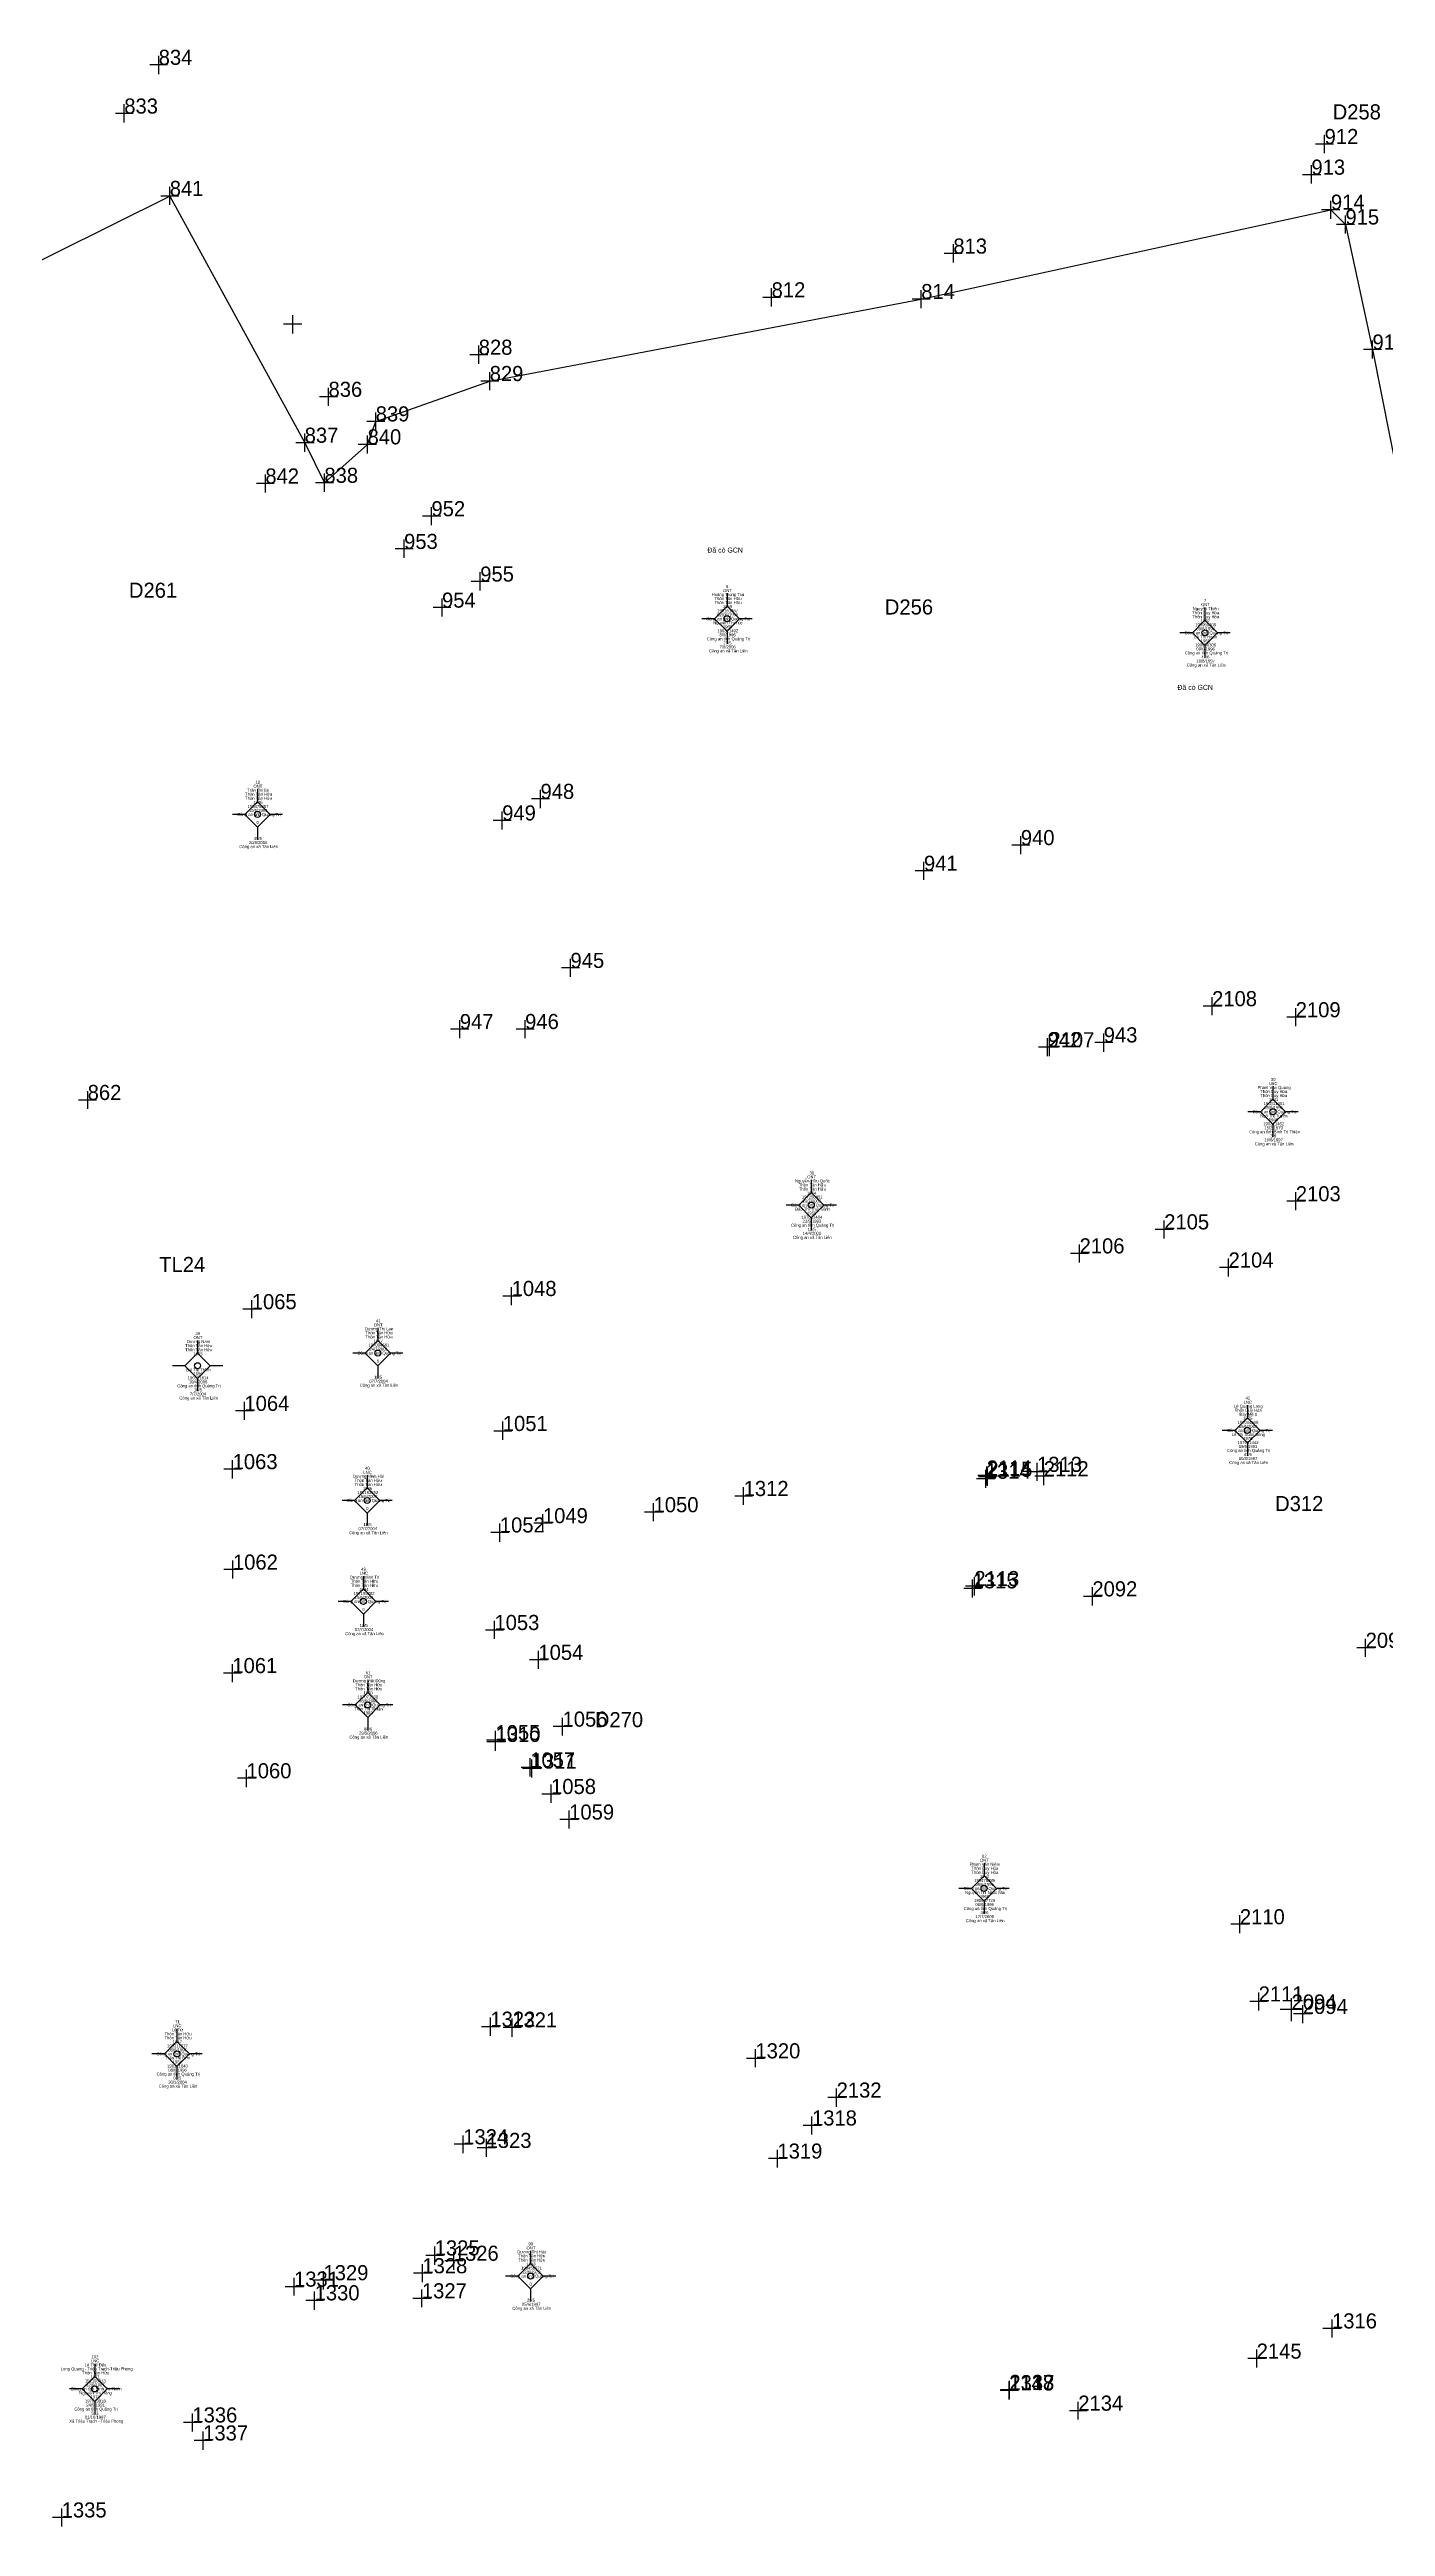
# Model space of a CAD drawing. Extents: x 548949 to 550223, y 1836732 to 1838051.
# Drawn here: x 549475.8 to 549608.6, y 1837798.3 to 1838044.3 of the extents above; entities that cross this region are included whole.
import ezdxf

# ---------------------------------------------------------------- set-up
doc = ezdxf.new("R2010")
doc.units = 0
for name, color, linetype in [('Level 11', 7, 'Continuous'), ('Level 15', 7, 'Continuous'), ('Level 16', 7, 'Continuous'), ('Level 4', 7, 'Continuous'), ('Level 5', 7, 'Continuous'), ('Level 52', 7, 'Continuous')]:
    doc.layers.add(name, color=color, linetype=linetype)

msp = doc.modelspace()

# ---------------------------------------------------------------- linework, layer by layer
at = {"layer": 'Level 11'}
for p, q in [((549543.15, 1837989.05), (549541.9, 1837987.8)), ((549543.15, 1837990.3), (549543.15, 1837989.05)), ((549544.4, 1837987.8), (549543.15, 1837989.05)), ((549541.9, 1837987.8), (549540.65, 1837987.8)), ((549541.9, 1837987.8), (549543.15, 1837986.55)), ((549543.15, 1837986.55), (549544.4, 1837987.8)), ((549543.15, 1837986.55), (549543.15, 1837985.3)), ((549545.65, 1837987.8), (549544.4, 1837987.8)), ((549590.65, 1837987.65), (549589.4, 1837986.4)), ((549590.65, 1837988.9), (549590.65, 1837987.65)), ((549591.9, 1837986.4), (549590.65, 1837987.65)), ((549589.4, 1837986.4), (549588.15, 1837986.4)), ((549589.4, 1837986.4), (549590.65, 1837985.15)), ((549590.65, 1837985.15), (549591.9, 1837986.4)), ((549590.65, 1837985.15), (549590.65, 1837983.9)), ((549593.15, 1837986.4), (549591.9, 1837986.4)), ((549496.48, 1837969.61), (549495.23, 1837968.36)), ((549496.48, 1837970.86), (549496.48, 1837969.61)), ((549497.73, 1837968.36), (549496.48, 1837969.61)), ((549495.23, 1837968.36), (549493.98, 1837968.36)), ((549495.23, 1837968.36), (549496.48, 1837967.11)), ((549496.48, 1837967.11), (549497.73, 1837968.36)), ((549496.48, 1837967.11), (549496.48, 1837965.86)), ((549498.98, 1837968.36), (549497.73, 1837968.36)), ((549597.41, 1837940.08), (549596.16, 1837938.83)), ((549597.41, 1837941.33), (549597.41, 1837940.08)), ((549598.66, 1837938.83), (549597.41, 1837940.08)), ((549596.16, 1837938.83), (549594.91, 1837938.83)), ((549596.16, 1837938.83), (549597.41, 1837937.58)), ((549597.41, 1837937.58), (549598.66, 1837938.83)), ((549597.41, 1837937.58), (549597.41, 1837936.33)), ((549599.91, 1837938.83), (549598.66, 1837938.83)), ((549551.52, 1837930.8), (549550.27, 1837929.55)), ((549551.52, 1837932.05), (549551.52, 1837930.8)), ((549552.77, 1837929.55), (549551.52, 1837930.8)), ((549550.27, 1837929.55), (549549.02, 1837929.55)), ((549550.27, 1837929.55), (549551.52, 1837928.3)), ((549551.52, 1837928.3), (549552.77, 1837929.55)), ((549551.52, 1837928.3), (549551.52, 1837927.05)), ((549554.02, 1837929.55), (549552.77, 1837929.55)), ((549490.52, 1837916.09), (549490.52, 1837914.84)), ((549508.44, 1837916.1), (549507.19, 1837914.85)), ((549508.44, 1837917.35), (549508.44, 1837916.1)), ((549509.69, 1837914.85), (549508.44, 1837916.1)), ((549489.27, 1837913.59), (549488.02, 1837913.59)), ((549490.52, 1837914.84), (549489.27, 1837913.59)), ((549489.27, 1837913.59), (549490.52, 1837912.34)), ((549491.77, 1837913.59), (549490.52, 1837914.84)), ((549490.52, 1837912.34), (549491.77, 1837913.59)), ((549493.02, 1837913.59), (549491.77, 1837913.59)), ((549507.19, 1837914.85), (549505.94, 1837914.85)), ((549507.19, 1837914.85), (549508.44, 1837913.6)), ((549508.44, 1837913.6), (549509.69, 1837914.85)), ((549508.44, 1837913.6), (549508.44, 1837912.35)), ((549510.94, 1837914.85), (549509.69, 1837914.85)), ((549490.52, 1837912.34), (549490.52, 1837911.09)), ((549594.87, 1837908.42), (549593.62, 1837907.17)), ((549594.87, 1837909.67), (549594.87, 1837908.42)), ((549596.12, 1837907.17), (549594.87, 1837908.42)), ((549593.62, 1837907.17), (549592.37, 1837907.17)), ((549593.62, 1837907.17), (549594.87, 1837905.92)), ((549594.87, 1837905.92), (549596.12, 1837907.17)), ((549594.87, 1837905.92), (549594.87, 1837904.67)), ((549597.37, 1837907.17), (549596.12, 1837907.17)), ((549507.38, 1837901.46), (549506.13, 1837900.21)), ((549507.38, 1837902.71), (549507.38, 1837901.46)), ((549508.63, 1837900.21), (549507.38, 1837901.46)), ((549506.13, 1837900.21), (549504.88, 1837900.21)), ((549506.13, 1837900.21), (549507.38, 1837898.96)), ((549507.38, 1837898.96), (549508.63, 1837900.21)), ((549507.38, 1837898.96), (549507.38, 1837897.71)), ((549509.88, 1837900.21), (549508.63, 1837900.21)), ((549507, 1837891.43), (549505.75, 1837890.18)), ((549507, 1837892.68), (549507, 1837891.43)), ((549508.25, 1837890.18), (549507, 1837891.43)), ((549505.75, 1837890.18), (549504.5, 1837890.18)), ((549505.75, 1837890.18), (549507, 1837888.93)), ((549507, 1837888.93), (549508.25, 1837890.18)), ((549507, 1837888.93), (549507, 1837887.68)), ((549509.5, 1837890.18), (549508.25, 1837890.18)), ((549507.43, 1837881.15), (549506.18, 1837879.9)), ((549507.43, 1837882.4), (549507.43, 1837881.15)), ((549508.68, 1837879.9), (549507.43, 1837881.15)), ((549506.18, 1837879.9), (549504.93, 1837879.9)), ((549506.18, 1837879.9), (549507.43, 1837878.65)), ((549507.43, 1837878.65), (549508.68, 1837879.9)), ((549507.43, 1837878.65), (549507.43, 1837877.4)), ((549509.93, 1837879.9), (549508.68, 1837879.9)), ((549568.69, 1837864.17), (549568.69, 1837862.92)), ((549567.44, 1837861.67), (549566.19, 1837861.67)), ((549568.69, 1837862.92), (549567.44, 1837861.67)), ((549567.44, 1837861.67), (549568.69, 1837860.42)), ((549569.94, 1837861.67), (549568.69, 1837862.92)), ((549568.69, 1837860.42), (549569.94, 1837861.67)), ((549571.19, 1837861.67), (549569.94, 1837861.67)), ((549568.69, 1837860.42), (549568.69, 1837859.17)), ((549488.47, 1837846.48), (549487.22, 1837845.23)), ((549488.47, 1837847.73), (549488.47, 1837846.48)), ((549489.72, 1837845.23), (549488.47, 1837846.48)), ((549487.22, 1837845.23), (549485.97, 1837845.23)), ((549487.22, 1837845.23), (549488.47, 1837843.98)), ((549488.47, 1837843.98), (549489.72, 1837845.23)), ((549488.47, 1837843.98), (549488.47, 1837842.73)), ((549490.97, 1837845.23), (549489.72, 1837845.23)), ((549523.62, 1837824.41), (549522.37, 1837823.16)), ((549523.62, 1837825.66), (549523.62, 1837824.41)), ((549524.87, 1837823.16), (549523.62, 1837824.41)), ((549522.37, 1837823.16), (549521.12, 1837823.16)), ((549522.37, 1837823.16), (549523.62, 1837821.91)), ((549523.62, 1837821.91), (549524.87, 1837823.16)), ((549523.62, 1837821.91), (549523.62, 1837820.66)), ((549526.12, 1837823.16), (549524.87, 1837823.16)), ((549480.3, 1837814.45), (549480.3, 1837813.2)), ((549479.05, 1837811.95), (549477.8, 1837811.95)), ((549480.3, 1837813.2), (549479.05, 1837811.95)), ((549479.05, 1837811.95), (549480.3, 1837810.7)), ((549481.55, 1837811.95), (549480.3, 1837813.2)), ((549480.3, 1837810.7), (549481.55, 1837811.95)), ((549482.8, 1837811.95), (549481.55, 1837811.95)), ((549480.3, 1837810.7), (549480.3, 1837809.45))]:
    msp.add_line(p, q, dxfattribs=at)
for centre in [(549543.15, 1837987.8), (549590.65, 1837986.4), (549496.48, 1837968.36), (549597.41, 1837938.83), (549551.52, 1837929.55), (549508.44, 1837914.85), (549490.52, 1837913.59), (549594.87, 1837907.17), (549507.38, 1837900.21), (549507, 1837890.18), (549507.43, 1837879.9), (549568.69, 1837861.67), (549488.47, 1837845.23), (549523.62, 1837823.16), (549480.3, 1837811.95)]:
    msp.add_circle(centre, 0.3, dxfattribs=at)
at = {"layer": 'Level 4'}
for p, q in [((549486.66, 1838041.9), (549486.66, 1838043.71)), ((549487.55, 1838042.82), (549485.77, 1838042.82)), ((549483.24, 1838037.09), (549483.24, 1838038.9)), ((549484.13, 1838037.98), (549482.35, 1838037.98)), ((549602.54, 1838034.06), (549602.54, 1838035.88)), ((549603.43, 1838034.95), (549601.62, 1838034.95)), ((549602.16, 1838031.91), (549600.34, 1838031.91)), ((549601.23, 1838031.02), (549601.23, 1838032.84)), ((549488.65, 1838029.79), (549486.87, 1838029.79)), ((549487.76, 1838028.9), (549487.76, 1838030.72)), ((549604.06, 1838028.43), (549602.24, 1838028.43)), ((549603.17, 1838027.54), (549603.17, 1838029.32)), ((549605.5, 1838026.96), (549603.72, 1838026.96)), ((549604.61, 1838026.07), (549604.61, 1838027.85)), ((549566.53, 1838024.07), (549564.72, 1838024.07)), ((549565.64, 1838023.18), (549565.64, 1838025)), ((549548.47, 1838019.72), (549546.69, 1838019.72)), ((549547.58, 1838018.83), (549547.58, 1838020.64)), ((549563.34, 1838019.55), (549561.56, 1838019.55)), ((549562.45, 1838018.66), (549562.45, 1838020.44)), ((549500.87, 1838017.07), (549499.06, 1838017.07)), ((549499.98, 1838016.14), (549499.98, 1838017.96)), ((549519.36, 1838014.02), (549517.58, 1838014.02)), ((549518.47, 1838013.13), (549518.47, 1838014.94)), ((549608.19, 1838014.54), (549606.41, 1838014.54)), ((549607.3, 1838013.65), (549607.3, 1838015.43)), ((549520.48, 1838011.41), (549518.67, 1838011.41)), ((549519.56, 1838010.52), (549519.56, 1838012.3)), ((549504.43, 1838009.84), (549502.65, 1838009.84)), ((549503.54, 1838008.95), (549503.54, 1838010.73)), ((549501.17, 1838004.39), (549501.17, 1838006.2)), ((549509.12, 1838007.4), (549507.34, 1838007.4)), ((549508.23, 1838006.48), (549508.23, 1838008.29)), ((549502.1, 1838005.28), (549500.28, 1838005.28)), ((549508.31, 1838005.12), (549506.5, 1838005.12)), ((549507.42, 1838004.23), (549507.42, 1838006.01)), ((549497.26, 1838000.34), (549497.26, 1838002.12)), ((549504.02, 1838001.3), (549502.24, 1838001.3)), ((549503.13, 1838000.41), (549503.13, 1838002.22)), ((549498.15, 1838001.23), (549496.37, 1838001.23)), ((549513.77, 1837997.09), (549513.77, 1837998.87)), ((549514.7, 1837997.98), (549512.88, 1837997.98)), ((549511.94, 1837994.73), (549510.16, 1837994.73)), ((549511.05, 1837993.84), (549511.05, 1837995.66)), ((549519.51, 1837991.49), (549517.73, 1837991.49)), ((549518.62, 1837990.6), (549518.62, 1837992.42)), ((549514.82, 1837988.01), (549514.82, 1837989.82)), ((549515.71, 1837988.9), (549513.93, 1837988.9)), ((549525.5, 1837969.9), (549523.72, 1837969.9)), ((549524.61, 1837968.98), (549524.61, 1837970.79)), ((549521.69, 1837967.76), (549519.91, 1837967.76)), ((549520.8, 1837966.87), (549520.8, 1837968.65)), ((549573.24, 1837965.31), (549571.46, 1837965.31)), ((549572.35, 1837964.42), (549572.35, 1837966.2)), ((549563.61, 1837962.76), (549561.83, 1837962.76)), ((549562.72, 1837961.87), (549562.72, 1837963.65)), ((549528.48, 1837953.11), (549526.7, 1837953.11)), ((549527.59, 1837952.22), (549527.59, 1837954)), ((549591.36, 1837948.42), (549591.36, 1837950.2)), ((549516.59, 1837946.14), (549516.59, 1837947.92)), ((549523.08, 1837946.15), (549523.08, 1837947.93)), ((549592.28, 1837949.31), (549590.47, 1837949.31)), ((549600.6, 1837948.21), (549598.78, 1837948.21)), ((549599.67, 1837947.32), (549599.67, 1837949.1)), ((549517.48, 1837947.03), (549515.66, 1837947.03)), ((549523.97, 1837947.04), (549522.19, 1837947.04)), ((549575.94, 1837945.23), (549574.12, 1837945.23)), ((549576.08, 1837945.23), (549574.3, 1837945.23)), ((549575.01, 1837944.34), (549575.01, 1837946.12)), ((549575.19, 1837944.34), (549575.19, 1837946.12)), ((549581.48, 1837945.71), (549579.7, 1837945.71)), ((549580.59, 1837944.78), (549580.59, 1837946.6)), ((549480.49, 1837939.99), (549478.68, 1837939.99)), ((549479.6, 1837939.1), (549479.6, 1837940.88)), ((549600.57, 1837929.93), (549598.79, 1837929.93)), ((549599.68, 1837929.04), (549599.68, 1837930.82)), ((549586.6, 1837926.22), (549586.6, 1837928.03)), ((549578.19, 1837923.86), (549578.19, 1837925.64)), ((549587.49, 1837927.14), (549585.71, 1837927.14)), ((549579.08, 1837924.75), (549577.3, 1837924.75)), ((549593.92, 1837923.35), (549592.11, 1837923.35)), ((549593, 1837922.46), (549593, 1837924.24)), ((549495.91, 1837918.32), (549495.91, 1837920.1)), ((549522.63, 1837920.52), (549520.85, 1837920.52)), ((549521.74, 1837919.6), (549521.74, 1837921.41)), ((549496.8, 1837919.21), (549495.02, 1837919.21)), ((549496.07, 1837909.11), (549494.29, 1837909.11)), ((549495.18, 1837908.22), (549495.18, 1837910)), ((549520.86, 1837906.22), (549520.86, 1837908.04)), ((549521.75, 1837907.11), (549519.97, 1837907.11)), ((549494.9, 1837903.32), (549493.12, 1837903.32)), ((549494.01, 1837902.4), (549494.01, 1837904.21)), ((549568.87, 1837901.48), (549568.87, 1837903.26)), ((549568.96, 1837901.8), (549568.96, 1837903.58)), ((549569.03, 1837901.67), (549569.03, 1837903.48)), ((549574.85, 1837903.05), (549573.07, 1837903.05)), ((549573.96, 1837902.16), (549573.96, 1837903.94)), ((549574.63, 1837901.72), (549574.63, 1837903.5)), ((549545.69, 1837900.65), (549543.91, 1837900.65)), ((549544.8, 1837899.76), (549544.8, 1837901.54)), ((549569.76, 1837902.37), (549567.94, 1837902.37)), ((549569.88, 1837902.69), (549568.07, 1837902.69)), ((549569.93, 1837902.56), (549568.14, 1837902.56)), ((549575.56, 1837902.61), (549573.74, 1837902.61)), ((549520.57, 1837896.1), (549520.57, 1837897.92)), ((549525.74, 1837897.95), (549523.96, 1837897.95)), ((549524.85, 1837897.06), (549524.85, 1837898.84)), ((549536.78, 1837899.04), (549534.96, 1837899.04)), ((549535.85, 1837898.15), (549535.85, 1837899.93)), ((549521.46, 1837897.03), (549519.68, 1837897.03)), ((549494.93, 1837893.34), (549493.15, 1837893.34)), ((549494.04, 1837892.45), (549494.04, 1837894.24)), ((549568.45, 1837891.48), (549566.67, 1837891.48)), ((549568.62, 1837891.7), (549566.84, 1837891.7)), ((549567.56, 1837890.56), (549567.56, 1837892.37)), ((549567.73, 1837890.78), (549567.73, 1837892.59)), ((549580.35, 1837890.68), (549578.57, 1837890.68)), ((549579.46, 1837889.79), (549579.46, 1837891.6)), ((549520.03, 1837886.45), (549520.03, 1837888.24)), ((549520.92, 1837887.34), (549519.14, 1837887.34)), ((549606.62, 1837884.68), (549606.62, 1837886.46)), ((549493.98, 1837882.17), (549493.98, 1837883.95)), ((549525.32, 1837884.37), (549523.51, 1837884.37)), ((549524.4, 1837883.48), (549524.4, 1837885.26)), ((549607.54, 1837885.57), (549605.73, 1837885.57)), ((549494.87, 1837883.06), (549493.09, 1837883.06)), ((549526.8, 1837876.85), (549526.8, 1837878.63)), ((549521.02, 1837876.4), (549519.24, 1837876.4)), ((549521.08, 1837876.22), (549519.26, 1837876.22)), ((549520.13, 1837875.51), (549520.13, 1837877.32)), ((549520.15, 1837875.33), (549520.15, 1837877.11)), ((549527.69, 1837877.74), (549525.88, 1837877.74)), ((549495.39, 1837871.72), (549495.39, 1837873.5)), ((549524.48, 1837873.68), (549522.7, 1837873.68)), ((549524.63, 1837873.58), (549522.81, 1837873.58)), ((549523.59, 1837872.79), (549523.59, 1837874.6)), ((549523.74, 1837872.69), (549523.74, 1837874.47)), ((549496.32, 1837872.61), (549494.5, 1837872.61)), ((549526.55, 1837871.05), (549524.74, 1837871.05)), ((549525.66, 1837870.16), (549525.66, 1837871.98)), ((549528.35, 1837868.51), (549526.54, 1837868.51)), ((549527.46, 1837867.62), (549527.46, 1837869.4)), ((549594.12, 1837857.22), (549594.12, 1837859)), ((549595.04, 1837858.11), (549593.23, 1837858.11)), ((549595.99, 1837849.55), (549595.99, 1837851.33)), ((549519.63, 1837847.04), (549519.63, 1837848.86)), ((549521.8, 1837846.94), (549521.8, 1837848.75)), ((549596.88, 1837850.44), (549595.1, 1837850.44)), ((549600.38, 1837849.64), (549598.14, 1837849.64)), ((549600.38, 1837849.64), (549598.14, 1837849.64)), ((549599.26, 1837848.5), (549599.26, 1837850.76)), ((549599.26, 1837848.5), (549599.26, 1837850.76)), ((549601.27, 1837849.2), (549599.46, 1837849.2)), ((549600.38, 1837848.28), (549600.38, 1837850.09)), ((549520.52, 1837847.93), (549518.74, 1837847.93)), ((549522.69, 1837847.86), (549520.91, 1837847.86)), ((549546.86, 1837844.79), (549545.08, 1837844.79)), ((549545.97, 1837843.9), (549545.97, 1837845.72)), ((549554.04, 1837839.96), (549554.04, 1837841.78)), ((549551.59, 1837837.23), (549551.59, 1837839.01)), ((549554.93, 1837840.89), (549553.15, 1837840.89)), ((549516.93, 1837835.36), (549516.93, 1837837.14)), ((549519.25, 1837835), (549519.25, 1837836.78)), ((549552.48, 1837838.12), (549550.7, 1837838.12)), ((549517.82, 1837836.25), (549516.04, 1837836.25)), ((549520.14, 1837835.89), (549518.32, 1837835.89)), ((549549.05, 1837834.83), (549547.27, 1837834.83)), ((549548.16, 1837833.94), (549548.16, 1837835.72)), ((549512.87, 1837822.55), (549512.87, 1837824.33)), ((549514.98, 1837825.21), (549513.2, 1837825.21)), ((549514.09, 1837824.28), (549514.09, 1837826.1)), ((549516.88, 1837824.68), (549515.1, 1837824.68)), ((549515.99, 1837823.79), (549515.99, 1837825.57)), ((549501.04, 1837822.11), (549499.22, 1837822.11)), ((549500.11, 1837821.22), (549500.11, 1837823)), ((549503.93, 1837822.75), (549502.15, 1837822.75)), ((549503.04, 1837821.82), (549503.04, 1837823.64)), ((549513.8, 1837823.44), (549511.98, 1837823.44)), ((549512.82, 1837820.06), (549512.82, 1837821.84)), ((549503.05, 1837820.75), (549501.27, 1837820.75)), ((549502.16, 1837819.82), (549502.16, 1837821.64)), ((549513.71, 1837820.95), (549511.93, 1837820.95)), ((549604.17, 1837817.96), (549602.35, 1837817.96)), ((549603.28, 1837817.07), (549603.28, 1837818.85)), ((549596.68, 1837814.96), (549594.9, 1837814.96)), ((549595.79, 1837814.07), (549595.79, 1837815.86)), ((549572.08, 1837811.8), (549570.3, 1837811.8)), ((549572.1, 1837811.85), (549570.32, 1837811.85)), ((549572.1, 1837811.83), (549570.32, 1837811.83)), ((549571.19, 1837810.91), (549571.19, 1837812.69)), ((549571.21, 1837810.92), (549571.21, 1837812.74)), ((549571.21, 1837810.94), (549571.21, 1837812.72)), ((549490.01, 1837807.73), (549490.01, 1837809.52)), ((549578.95, 1837809.79), (549577.17, 1837809.79)), ((549578.06, 1837808.9), (549578.06, 1837810.68)), ((549490.9, 1837808.62), (549489.11, 1837808.62)), ((549491.08, 1837805.9), (549491.08, 1837807.72)), ((549491.97, 1837806.83), (549490.19, 1837806.83)), ((549477.02, 1837798.29), (549477.02, 1837800.07)), ((549477.91, 1837799.18), (549476.1, 1837799.18))]:
    msp.add_line(p, q, dxfattribs=at)
at = {"layer": 'Level 52'}
for p, q in [((549441.76, 1838006.94), (549487.76, 1838029.79)), ((549487.76, 1838029.79), (549501.17, 1838005.28)), ((549501.17, 1838005.28), (549503.13, 1838001.3)), ((549503.13, 1838001.3), (549507.42, 1838005.12))]:
    msp.add_line(p, q, dxfattribs=at)
for points in [[(549562.45, 1838019.55), (549603.17, 1838028.43), (549604.61, 1838026.96), (549607.3, 1838014.54), (549619.27, 1837954.31)], [(549507.42, 1838005.12), (549508.23, 1838007.4), (549519.56, 1838011.41), (549562.45, 1838019.55)]]:
    msp.add_lwpolyline(points, dxfattribs=at)

# ---------------------------------------------------------------- texts
at = {"layer": 'Level 15'}
for s, p in [('Hoàng Trọng Trai', (549541.63, 1837990.05)), ('Thôn Tân Hữu', (549541.91, 1837989.65)), ('Thôn Tân Hữu', (549541.91, 1837989.25)), ('1959', (549542.73, 1837988.85)), ('ONT', (549542.75, 1837990.45)), ('6', (549543.05, 1837990.85)), ('Nguyễn Thiên', (549589.44, 1837988.65)), ('ONT', (549590.25, 1837989.05)), ('7', (549590.55, 1837989.45)), ('Công an tỉnh Quảng Trị ', (549541.07, 1837987.65)), ('Nguyễn Thị Túc', (549541.77, 1837987.25)), ('190161867', (549542.17, 1837988.45)), ('02/06/1996', (549542.18, 1837988.05)), ('190311492', (549542.18, 1837986.45)), ('1960', (549542.73, 1837986.85)), ('Công an tỉnh Quảng Trị', (549588.63, 1837986.25)), ('Thôn Duy Hòa', (549589.39, 1837988.25)), ('Thôn Duy Hòa', (549589.39, 1837987.85)), ('190950306', (549589.68, 1837987.05)), ('09/6/1996', (549589.79, 1837986.65)), ('1967', (549590.23, 1837987.45)), ('Công an tỉnh Quảng Trị', (549541.13, 1837985.65)), ('Công an xã Tân Liên', (549541.34, 1837984.45)), ('8/6/1996', (549542.4, 1837986.05)), ('7/8/2006', (549542.4, 1837984.85)), ('27/5', (549542.78, 1837985.25)), ('Công an tỉnh Quảng Trị', (549588.63, 1837984.25)), ('Lê Thị Hoan', (549589.59, 1837985.85)), ('190950306', (549589.68, 1837985.05)), ('09/6/1996', (549589.79, 1837984.65)), ('1968', (549590.23, 1837985.45)), ('47/6', (549590.29, 1837983.85)), ('Công an xã Tân Liên', (549588.84, 1837983.05)), ('10/8/1997', (549589.79, 1837983.45)), ('Thôn Tân Hữu', (549495.24, 1837970.21)), ('Thôn Tân Hữu', (549495.24, 1837969.81)), ('Trần Thị Bé', (549495.46, 1837970.61)), ('190478887', (549495.5, 1837969.01)), ('1946', (549496.06, 1837969.41)), ('ONT', (549496.08, 1837971.01)), ('12', (549496.28, 1837971.41)), ('Công an tỉnh Quảng Trị', (549494.46, 1837968.21)), ('19/5/1993', (549495.62, 1837968.61)), ('0', (549496.38, 1837967.41)), ('Công an xã Tân Liên', (549494.67, 1837965.01)), ('20/8/2006', (549495.62, 1837965.41)), ('49/5', (549496.11, 1837965.81)), ('Phạm Văn Quang', (549595.87, 1837941.08)), ('Thôn Duy Hòa', (549596.15, 1837940.68)), ('Thôn Duy Hòa', (549596.15, 1837940.28)), ('190311401', (549596.47, 1837939.48)), ('1941', (549597.01, 1837939.88)), ('LNC', (549597.03, 1837941.48)), ('30', (549597.2, 1837941.88)), ('Công an tỉnh Quảng Trị', (549595.39, 1837938.68)), ('Ngô Thị Tuyến', (549596.13, 1837938.28)), ('190311462', (549596.44, 1837937.48)), ('09/6/1996', (549596.55, 1837939.08)), ('15/2/1979', (549596.55, 1837937.08)), ('1946', (549596.99, 1837937.88)), ('Công an tỉnh Bình Trị Thiên', (549595.03, 1837936.68)), ('Công an xã Tân Liên', (549595.6, 1837935.48)), ('10/8/1997', (549596.55, 1837935.88)), ('3/6', (549597.15, 1837936.28)), ('ONT', (549551.12, 1837932.2)), ('31', (549551.34, 1837932.6)), ('Nguyễn Hữu Quốc', (549549.91, 1837931.8)), ('Thôn Tân Hữu', (549550.28, 1837931.4)), ('Thôn Tân Hữu', (549550.28, 1837931)), ('197250851', (549550.58, 1837930.2)), ('23/7/2007', (549550.66, 1837929.8)), ('1954', (549551.1, 1837930.6)), ('Công an tỉnh Quảng Trị', (549549.5, 1837929.4)), ('Công an tỉnh Quảng Trị', (549549.5, 1837927.4)), ('Đào Thị Thúy Bình', (549549.91, 1837929)), ('197031404', (549550.54, 1837928.2)), ('23/5/1993', (549550.66, 1837927.8)), ('1958', (549551.1, 1837928.6)), ('Công an xã Tân Liên', (549549.71, 1837926.2)), ('14/4/2000', (549550.66, 1837926.6)), ('12/5', (549551.15, 1837927)), ('ONT', (549508.04, 1837917.5)), ('41', (549508.26, 1837917.9)), ('Thôn Tân Hữu', (549489.28, 1837915.44)), ('Thôn Tân Hữu', (549489.28, 1837915.04)), ('Dương Nam', (549489.48, 1837915.84)), ('ONT', (549490.12, 1837916.24)), ('39', (549490.31, 1837916.64)), ('Dương Thị Lan', (549507.16, 1837917.1)), ('Thôn Tân Hữu', (549507.2, 1837916.7)), ('Thôn Tân Hữu', (549507.2, 1837916.3)), ('197004681', (549507.5, 1837915.5)), ('24/7/2001', (549507.6, 1837915.1)), ('1977', (549508.02, 1837915.9)), ('Bùi Thị Thỉnh', (549489.38, 1837913.04)), ('1955', (549490.1, 1837914.64)), ('1956', (549490.1, 1837912.64)), ('Công an tỉnh Quảng Trị', (549506.42, 1837914.7)), ('0', (549508.34, 1837913.9)), ('Công an tỉnh Quảng Trị', (549488.5, 1837911.44)), ('Công an xã Tân Liên', (549488.71, 1837910.24)), ('190311614', (549489.54, 1837912.24)), ('19/4/2008', (549489.66, 1837911.84)), ('7/7/2004', (549489.76, 1837910.64)), ('18/5', (549490.15, 1837911.04)), ('Công an xã Tân Liên', (549506.63, 1837911.5)), ('07/7/2004', (549507.58, 1837911.9)), ('18/5', (549508.07, 1837912.3)), ('42', (549594.67, 1837910.22)), ('Lê Quang Long', (549593.53, 1837909.42)), ('Thôn Duy Hòa', (549593.61, 1837909.02)), ('197004508', (549593.89, 1837907.82)), ('Bảy Mệ 1', (549594.08, 1837908.62)), ('1975', (549594.45, 1837908.22)), ('LNC', (549594.49, 1837909.82)), ('Công an tỉnh Quảng Trị', (549592.85, 1837907.02)), ('Công an tỉnh Quảng Trị', (549592.85, 1837905.02)), ('Lê Thị Xuân Sang', (549593.31, 1837906.62)), ('197031442', (549593.9, 1837905.82)), ('15/6/2004', (549594.01, 1837907.42)), ('19/5/1993', (549594.01, 1837905.42)), ('1976', (549594.45, 1837906.22)), ('LNC', (549507, 1837902.86)), ('40', (549507.17, 1837903.26)), ('Công an xã Tân Liên', (549593.06, 1837903.82)), ('10/8/1997', (549594.01, 1837904.22)), ('43/6', (549594.51, 1837904.62)), ('Công an tỉnh Quảng Trị', (549505.36, 1837900.06)), ('Dương Minh Hải', (549505.98, 1837902.46)), ('Thôn Tân Hữu', (549506.14, 1837902.06)), ('Thôn Tân Hữu', (549506.14, 1837901.66)), ('191193252', (549506.41, 1837900.86)), ('15/6/2004', (549506.52, 1837900.46)), ('1986', (549506.96, 1837901.26)), ('18/5', (549507.01, 1837897.66)), ('0', (549507.28, 1837899.26)), ('Công an xã Tân Liên', (549505.57, 1837896.86)), ('07/7/2004', (549506.52, 1837897.26)), ('LNC', (549506.62, 1837892.83)), ('49', (549506.79, 1837893.23)), ('Dương Minh Trí', (549505.66, 1837892.43)), ('Thôn Tân Hữu', (549505.76, 1837892.03)), ('Thôn Tân Hữu', (549505.76, 1837891.63)), ('197199282', (549506.03, 1837890.83)), ('15/6/2004', (549506.14, 1837890.43)), ('1984', (549506.58, 1837891.23)), ('Công an tỉnh Quảng Trị', (549504.98, 1837890.03)), ('0', (549506.9, 1837889.23)), ('Công an xã Tân Liên', (549505.19, 1837886.83)), ('07/7/2004', (549506.14, 1837887.23)), ('18/5', (549506.63, 1837887.63)), ('61', (549507.25, 1837882.95)), ('Dương Viết Dũng', (549505.95, 1837882.15)), ('Thôn Tân Hữu', (549506.19, 1837881.75)), ('Thôn Tân Hữu', (549506.19, 1837881.35)), ('197073938 ', (549506.41, 1837880.55)), ('1980', (549507.01, 1837880.95)), ('ONT', (549507.03, 1837882.55)), ('Công an tỉnh Quảng Trị', (549505.41, 1837879.75)), ('Trần Thị Thuận', (549506.1, 1837879.35)), ('08/6/1996', (549506.57, 1837880.15)), ('1983', (549507.01, 1837878.95)), ('Công an xã Tân Liên', (549505.62, 1837876.55)), ('29/5/2006', (549506.57, 1837876.95)), ('88/6', (549507.07, 1837877.35)), ('Phạm Văn Niệm', (549567.27, 1837863.92)), ('Thôn Duy Hòa', (549567.43, 1837863.52)), ('ONT', (549568.29, 1837864.32)), ('62', (549568.49, 1837864.72)), ('Công an tỉnh Quảng Trị', (549566.67, 1837861.52)), ('Nguyễn Thị Ngọc Mai', (549566.81, 1837861.12)), ('Thôn Duy Hòa', (549567.43, 1837863.12)), ('190478386', (549567.72, 1837862.32)), ('09/6/1996', (549567.83, 1837861.92)), ('1962', (549568.27, 1837862.72)), ('1968', (549568.27, 1837860.72)), ('Công an tỉnh Quảng Trị', (549566.67, 1837859.52)), ('Công an xã Tân Liên', (549566.88, 1837858.32)), ('190937720', (549567.71, 1837860.32)), ('08/6/1996', (549567.83, 1837859.92)), ('17/7/2006', (549567.83, 1837858.72)), ('46/6', (549568.33, 1837859.12)), ('Thôn Tân Hữu', (549487.23, 1837847.08)), ('Thôn Tân Hữu', (549487.23, 1837846.68)), ('Lê Tứ', (549487.97, 1837847.48)), ('1947', (549488.05, 1837846.28)), ('LNC', (549488.09, 1837847.88)), ('71', (549488.29, 1837848.28)), ('Công an tỉnh Quảng Trị', (549486.45, 1837845.08)), ('Trần Thị Đơn', (549487.34, 1837844.68)), ('190311577', (549487.49, 1837845.88)), ('190311640', (549487.49, 1837843.88)), ('08/6/1996', (549487.61, 1837845.48)), ('08/6/1996', (549487.61, 1837843.48)), ('1954', (549488.05, 1837844.28)), ('Công an tỉnh Quảng Trị', (549486.45, 1837843.08)), ('Công an xã Tân Liên', (549486.66, 1837841.88)), ('30/1/2004', (549487.61, 1837842.28)), ('03/5', (549488.1, 1837842.68)), ('Dương Thị Hảo', (549522.31, 1837825.41)), ('Thôn Tân Hữu', (549522.38, 1837825.01)), ('Thôn Tân Hữu', (549522.38, 1837824.61)), ('190456571', (549522.68, 1837823.81)), ('1943', (549523.2, 1837824.21)), ('ONT', (549523.22, 1837825.81)), ('90', (549523.41, 1837826.21)), ('Công an tỉnh Quảng Trị', (549521.6, 1837823.01)), ('12/6/1979', (549522.76, 1837823.41)), ('0', (549523.52, 1837822.21)), ('Công an xã Tân Liên', (549521.81, 1837819.81)), ('05/6/1997', (549522.76, 1837820.21)), ('25/5', (549523.25, 1837820.61)), ('Lê Thế Đấu', (549479.3, 1837814.2)), ('LNC', (549479.92, 1837814.6)), ('102', (549479.98, 1837815)), ('Long Quang - Triệu Trạch-Triệu Phong', (549476.92, 1837813.8)), ('Công an tỉnh Bình Trị Thiên', (549477.92, 1837811.8)), ('Thôn Tân Hữu', (549479.06, 1837813.4)), ('191193013', (549479.32, 1837812.6)), ('22/6/1987', (549479.44, 1837812.2)), ('1971', (549479.9, 1837813)), ('Công an tỉnh Quảng Trị', (549478.28, 1837809.8)), ('Nguyễn Thị Hồng', (549478.78, 1837811.4)), ('197013918', (549479.32, 1837810.6)), ('24/5/1991', (549479.46, 1837810.2)), ('1974', (549479.88, 1837811)), ('513', (549479.98, 1837809.4)), ('Xã Triệu Trạch - Triệu Phong', (549477.77, 1837808.6)), ('01/10/1997', (549479.32, 1837809))]:
    msp.add_text(s, height=0.3, dxfattribs=at).set_placement(p)
at = {"layer": 'Level 16'}
for p in [(549541.19, 1837994.37), (549587.91, 1837980.73)]:
    msp.add_text('Đã có GCN', height=0.5, dxfattribs=at).set_placement(p)
at = {"layer": 'Level 4'}
msp.add_text('2094', height=1.5, dxfattribs=at).set_placement((549599.26, 1837849.64))
msp.add_text('2094', height=1.5, dxfattribs=at).set_placement((549599.26, 1837849.64))
at = {"layer": 'Level 5'}
for s, p in [('834', (549486.66, 1838042.82)), ('833', (549483.24, 1838037.98)), ('D258 ', (549603.34, 1838037.4)), ('912', (549602.54, 1838034.95)), ('913', (549601.23, 1838031.91)), ('841', (549487.76, 1838029.79)), ('914', (549603.17, 1838028.43)), ('915', (549604.61, 1838026.96)), ('813', (549565.64, 1838024.07)), ('812', (549547.58, 1838019.72)), ('814', (549562.45, 1838019.55)), ('919', (549607.3, 1838014.54)), ('828', (549518.47, 1838014.02)), ('836', (549503.54, 1838009.84)), ('829', (549519.56, 1838011.41)), ('839', (549508.23, 1838007.4)), ('837', (549501.17, 1838005.28)), ('840', (549507.42, 1838005.12)), ('842', (549497.26, 1838001.23)), ('838', (549503.13, 1838001.3)), ('952', (549513.77, 1837997.98)), ('953', (549511.05, 1837994.73)), ('955', (549518.62, 1837991.49)), ('D261 ', (549483.7, 1837989.88)), ('954', (549514.82, 1837988.9)), ('D256 ', (549558.83, 1837988.22)), ('949', (549520.8, 1837967.76)), ('948', (549524.61, 1837969.9)), ('940', (549572.35, 1837965.31)), ('941', (549562.72, 1837962.76)), ('945', (549527.59, 1837953.11)), ('2108', (549591.36, 1837949.31)), ('2109', (549599.67, 1837948.21)), ('947', (549516.59, 1837947.03)), ('946', (549523.08, 1837947.04)), ('943', (549580.59, 1837945.71)), ('942', (549575.01, 1837945.23)), ('2107', (549575.19, 1837945.23)), ('862', (549479.6, 1837939.99)), ('2103', (549599.68, 1837929.93)), ('2105', (549586.6, 1837927.14)), ('2106', (549578.19, 1837924.75)), ('TL24 ', (549486.71, 1837922.9)), ('2104', (549593, 1837923.35)), ('1065', (549495.91, 1837919.21)), ('1048', (549521.74, 1837920.52)), ('1064', (549495.18, 1837909.11)), ('1051', (549520.86, 1837907.11)), ('1063', (549494.01, 1837903.32)), ('1314', (549568.87, 1837902.37)), ('2114', (549568.96, 1837902.69)), ('2115', (549569.03, 1837902.56)), ('1313', (549573.96, 1837903.05)), ('2112', (549574.63, 1837902.61)), ('1050', (549535.85, 1837899.04)), ('1312', (549544.8, 1837900.65)), ('D312 ', (549597.62, 1837899.15)), ('1052', (549520.57, 1837897.03)), ('1049', (549524.85, 1837897.95)), ('1062', (549494.04, 1837893.34)), ('1315', (549567.56, 1837891.48)), ('2113', (549567.73, 1837891.7)), ('2092', (549579.46, 1837890.68)), ('1053', (549520.03, 1837887.34)), ('1054', (549524.4, 1837884.37)), ('2091', (549606.62, 1837885.57)), ('1061', (549493.98, 1837883.06)), ('1056', (549526.8, 1837877.74)), ('D270 ', (549530.01, 1837877.69)), ('1055', (549520.13, 1837876.4)), ('1310', (549520.15, 1837876.22)), ('1060', (549495.39, 1837872.61)), ('1057', (549523.59, 1837873.68)), ('1311', (549523.74, 1837873.58)), ('1058', (549525.66, 1837871.05)), ('1059', (549527.46, 1837868.51)), ('2110', (549594.12, 1837858.11)), ('2111', (549595.99, 1837850.44)), ('1322', (549519.63, 1837847.93)), ('1321', (549521.8, 1837847.86)), ('2094', (549600.38, 1837849.2)), ('1320', (549545.97, 1837844.79)), ('2132', (549554.04, 1837840.89)), ('1318', (549551.59, 1837838.12)), ('1324', (549516.93, 1837836.25)), ('1323', (549519.25, 1837835.89)), ('1319', (549548.16, 1837834.83)), ('1325', (549514.09, 1837825.21)), ('1329', (549503.04, 1837822.75)), ('1328', (549512.87, 1837823.44)), ('1326', (549515.99, 1837824.68)), ('1331', (549500.11, 1837822.11)), ('1330', (549502.16, 1837820.75)), ('1327', (549512.82, 1837820.95)), ('1316', (549603.28, 1837817.96)), ('2145', (549595.79, 1837814.96)), ('2148', (549571.19, 1837811.8)), ('2133', (549571.21, 1837811.85)), ('1317', (549571.21, 1837811.83)), ('1336', (549490.01, 1837808.62)), ('2134', (549578.06, 1837809.79)), ('1337', (549491.08, 1837806.83)), ('1335', (549477.02, 1837799.18))]:
    msp.add_text(s, height=1.5, dxfattribs=at).set_placement(p)

doc.saveas('drawing.dxf')
